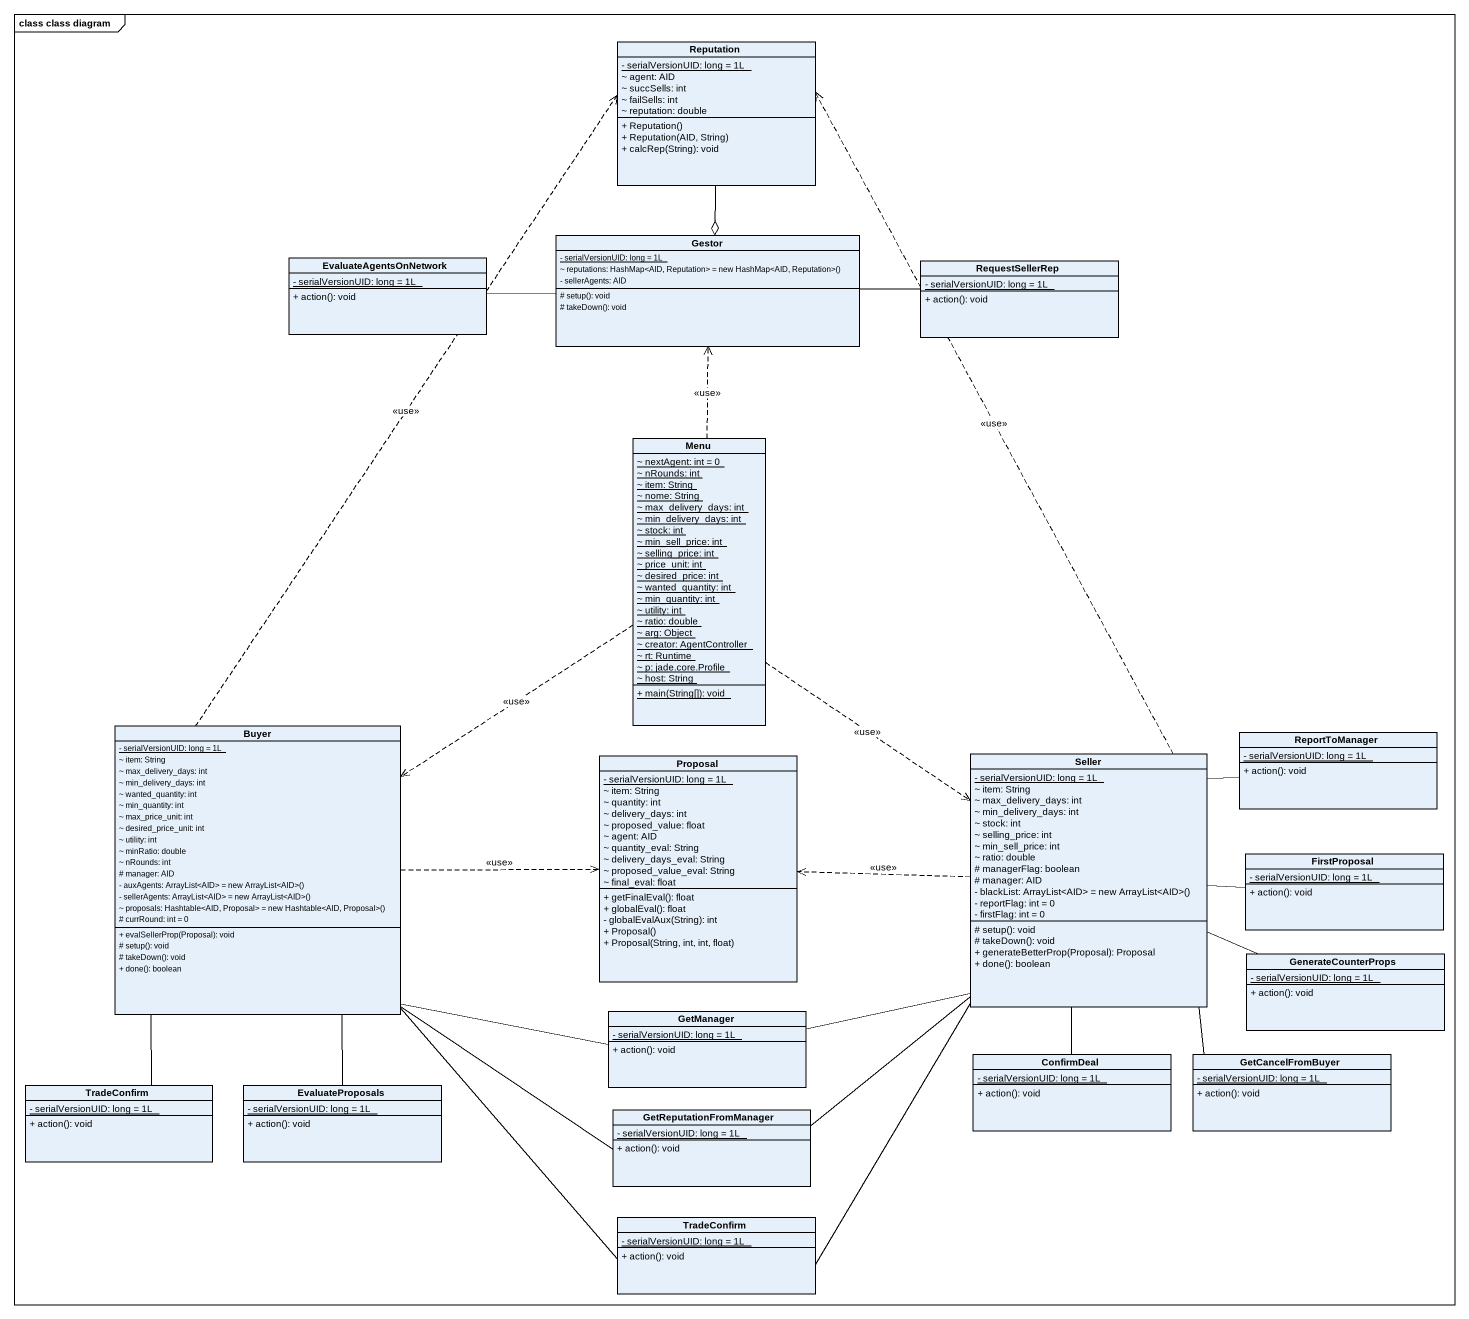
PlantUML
@startuml
mainframe class class diagram
hide circle
hide empty members
skinparam classAttributeIconSize 0
class Reputation {
  {static} - serialVersionUID: long = 1L
  ~ agent: AID
  ~ succSells: int
  ~ failSells: int
  ~ reputation: double
  + Reputation()
  + Reputation(AID, String)
  + calcRep(String): void
}
class EvaluateAgentsOnNetwork {
  {static} - serialVersionUID: long = 1L
  + action(): void
}
class Gestor {
  {static} - serialVersionUID: long = 1L
  {field} ~ reputations: HashMap<AID, Reputation> = new HashMap<AID, Reputation>()
  - sellerAgents: AID
  # setup(): void
  # takeDown(): void
}
class RequestSellerRep {
  {static} - serialVersionUID: long = 1L
  + action(): void
}
class Menu {
  {static} ~ nextAgent: int = 0
  {static} ~ nRounds: int
  {static} ~ item: String
  {static} ~ nome: String
  {static} ~ max_delivery_days: int
  {static} ~ min_delivery_days: int
  {static} ~ stock: int
  {static} ~ min_sell_price: int
  {static} ~ selling_price: int
  {static} ~ price_unit: int
  {static} ~ desired_price: int
  {static} ~ wanted_quantity: int
  {static} ~ min_quantity: int
  {static} ~ utility: int
  {static} ~ ratio: double
  {static} ~ arg: Object
  {static} ~ creator: AgentController
  {static} ~ rt: Runtime
  {static} ~ p: jade.core.Profile
  {static} ~ host: String
  {static} + main(String[]): void
}
class Buyer {
  {static} - serialVersionUID: long = 1L
  ~ item: String
  ~ max_delivery_days: int
  ~ min_delivery_days: int
  ~ wanted_quantity: int
  ~ min_quantity: int
  ~ max_price_unit: int
  ~ desired_price_unit: int
  ~ utility: int
  ~ minRatio: double
  ~ nRounds: int
  # manager: AID
  {field} - auxAgents: ArrayList<AID> = new ArrayList<AID>()
  {field} - sellerAgents: ArrayList<AID> = new ArrayList<AID>()
  {field} ~ proposals: Hashtable<AID, Proposal> = new Hashtable<AID, Proposal>()
  # currRound: int = 0
  + evalSellerProp(Proposal): void
  # setup(): void
  # takeDown(): void
  + done(): boolean
}
class Seller {
  {static} - serialVersionUID: long = 1L
  ~ item: String
  ~ max_delivery_days: int
  ~ min_delivery_days: int
  ~ stock: int
  ~ selling_price: int
  ~ min_sell_price: int
  ~ ratio: double
  # managerFlag: boolean
  # manager: AID
  {field} - blackList: ArrayList<AID> = new ArrayList<AID>()
  - reportFlag: int = 0
  - firstFlag: int = 0
  # setup(): void
  # takeDown(): void
  + generateBetterProp(Proposal): Proposal
  + done(): boolean
}
class ReportToManager {
  {static} - serialVersionUID: long = 1L
  + action(): void
}
class Proposal {
  {static} - serialVersionUID: long = 1L
  ~ item: String
  ~ quantity: int
  ~ delivery_days: int
  ~ proposed_value: float
  ~ agent: AID
  ~ quantity_eval: String
  ~ delivery_days_eval: String
  ~ proposed_value_eval: String
  ~ final_eval: float
  + getFinalEval(): float
  + globalEval(): float
  - globalEvalAux(String): int
  + Proposal()
  + Proposal(String, int, int, float)
}
class FirstProposal {
  {static} - serialVersionUID: long = 1L
  + action(): void
}
class GenerateCounterProps {
  {static} - serialVersionUID: long = 1L
  + action(): void
}
class GetManager {
  {static} - serialVersionUID: long = 1L
  + action(): void
}
class ConfirmDeal {
  {static} - serialVersionUID: long = 1L
  + action(): void
}
class GetCancelFromBuyer {
  {static} - serialVersionUID: long = 1L
  + action(): void
}
class TradeConfirm {
  {static} - serialVersionUID: long = 1L
  + action(): void
}
class EvaluateProposals {
  {static} - serialVersionUID: long = 1L
  + action(): void
}
class GetReputationFromManager {
  {static} - serialVersionUID: long = 1L
  + action(): void
}
class "TradeConfirm" as TradeConfirm_2 {
  {static} - serialVersionUID: long = 1L
  + action(): void
}
Reputation --o Gestor
EvaluateAgentsOnNetwork -right- Gestor
RequestSellerRep -left- Gestor
Menu .up.> Gestor : <<use>>
Menu ..> Buyer : <<use>>
Menu ..> Seller : <<use>>
Buyer .up.> Reputation : <<use>>
Buyer .right.> Proposal : <<use>>
Seller .up.> Reputation : <<use>>
Seller .left.> Proposal : <<use>>
ReportToManager -left- Seller
FirstProposal -left- Seller
GenerateCounterProps -left- Seller
GetManager -left- Buyer
GetManager -right- Seller
ConfirmDeal -up- Seller
GetCancelFromBuyer -up- Seller
TradeConfirm -up- Buyer
EvaluateProposals -up- Buyer
GetReputationFromManager -up- Buyer
GetReputationFromManager -up- Seller
TradeConfirm_2 -up- Buyer
TradeConfirm_2 -up- Seller
@enduml
